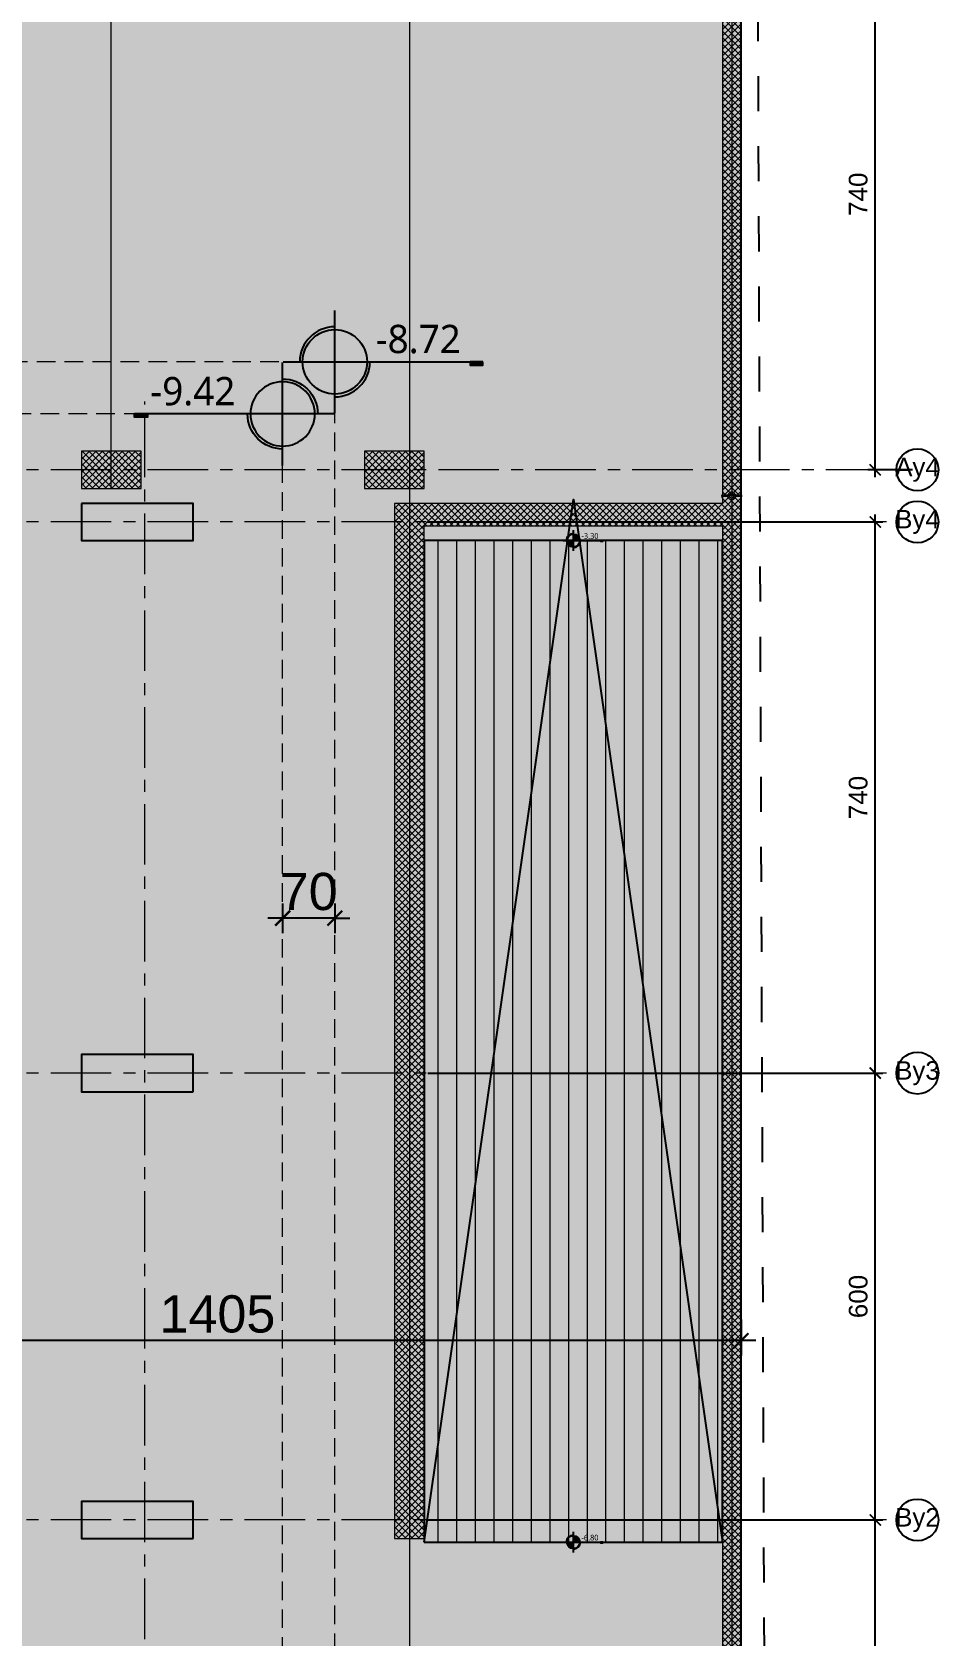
# Model space of a CAD drawing. Header units: centimetres. Extents: x 37128 to 49608, y -46114 to -40136.
# Drawn here: x 48391 to 49608, y -44610 to -42457 of the extents above; entities that cross this region are included whole.
import ezdxf
from ezdxf.enums import TextEntityAlignment as Align

# ---------------------------------------------------------------- set-up
doc = ezdxf.new("R2010")
doc.units = ezdxf.units.CM
doc.header["$LTSCALE"] = 50
doc.header["$MEASUREMENT"] = 0
for name, pattern in [('23486-A01$0${ Chain Double-Dash }', [0]), ('AXES', [2, 1.25, -0.25, 0.25, -0.25]), ('CACHE', [0.375, 0.25, -0.125]), ('CONTINU', [0]), ('DXK_LINE_DOT1', [1.8814, 0.9407, -0.9407])]:
    doc.linetypes.add(name, pattern=pattern)
doc.layers.get('0').update_dxf_attribs({"color": 8})
for name, color, linetype in [('AXES', 10, 'AXES'), ('BETON CACHE', 4, 'CACHE'), ('BETON COUPE', 3, 'CONTINU'), ('BETON TRAME', 254, 'Continuous'), ('BORD', 5, 'Continuous'), ('COTE 50ème @ 1', 1, 'Continuous'), ('TALUS', 2, 'Continuous')]:
    doc.layers.add(name, color=color, linetype=linetype)
doc.layers.add('BETON HACHURE', color=252, linetype='Continuous', lineweight=13)
doc.layers.add('JOINT JEKTO', color=150, linetype='AXES', lineweight=35)
doc.layers.add('FOND DE FOUILLE', color=7, linetype='Continuous', true_color=0xfff3e5)
doc.layers.add('TALUS TRAME 2', color=7, linetype='Continuous', true_color=0xecd8c6)
doc.layers.add('HORS GEL', color=7, linetype='CACHE', lineweight=5, true_color=0x00661a)
doc.layers.add('New_2D Drafting - General_Pen_No__4', color=252, linetype='Continuous', lineweight=13, true_color=0x696969)
doc.styles.add('FA_Trebuchet 2.2 mm (cursiva-b.a)', font='trebucit.ttf', dxfattribs={"height": 2.2})
doc.styles.add('FN_TEXT_1.50', font='arial.ttf', dxfattribs={"height": 10})
doc.styles.add('RS_TEXT_1.50', font='arial.ttf', dxfattribs={"height": 12.5})
doc.styles.add('RS_TXT_100', font='arial.ttf', dxfattribs={"height": 25})
doc.styles.add('SMA_TEXT_1.200', font='arial.ttf', dxfattribs={"height": 50})
doc.dimstyles.new('RS_100CM_LINEAIRE', dxfattribs={"dimscale": 10, "dimtxt": 25, "dimasz": 1.5, "dimexe": 1, "dimexo": 2.5, "dimgap": 1, "dimtad": 1, "dimdec": 1, "dimrnd": 0.5, "dimdsep": 46, "dimtxsty": 'RS_TXT_100', "dimblk1": 'ARCHTICK', "dimblk2": 'ARCHTICK', "dimsah": 1, "dimcen": 2.5, "dimdle": 1, "dimclrt": 4, "dimadec": 0, "dimazin": 2, "dimtfac": 1, "dimtdec": 1, "dimtix": 1, "dimtmove": 2, "dimatfit": 3, "dimfxl": 1, "dimtolj": 1, "dimtzin": 0, "dimarcsym": 0})
doc.dimstyles.new('SMA_1.200', dxfattribs={"dimscale": 20, "dimtxt": 50, "dimasz": 1, "dimexe": 1, "dimexo": 2, "dimgap": 0.5, "dimtad": 1, "dimdec": 1, "dimrnd": 0.5, "dimdsep": 46, "dimtxsty": 'SMA_TEXT_1.200', "dimblk": 'ARCHTICK', "dimcen": 10, "dimdle": 1, "dimadec": 0, "dimazin": 2, "dimtfac": 1, "dimtdec": 1, "dimtix": 1, "dimtmove": 2, "dimatfit": 3, "dimfxl": 1, "dimtolj": 1, "dimtzin": 0, "dimarcsym": 0})

# ---------------------------------------------------------------- blocks, each defined once
blk = doc.blocks.new('AXES_FN')
at = {"color": 0, "linetype": 'Continuous'}
blk.add_circle((0, 15), 15, dxfattribs=at)
at = {"color": 0, "style": 'FN_TEXT_1.50'}
blk.add_attdef('AXES', text='', height=12.5, dxfattribs=at).set_placement((-48.9, 20.6), align=Align.MIDDLE_CENTER)
blk = doc.blocks.new('_ArchTick')
at = {"color": 0, "linetype": 'ByBlock', "const_width": 0.15}
blk.add_lwpolyline([(-0.5, -0.5), (0.5, 0.5)], dxfattribs=at)
blk = doc.blocks.new('*D51')
at = {"layer": 'AXES', "color": 0, "linetype": 'Continuous', "lineweight": -2, "ltscale": 0.5, "transparency": 16777216}
for p, q in [((49572.3, -42304.7), (49512.4, -42304.7)), ((49522.4, -43054.7), (49522.4, -42294.7)), ((49572.3, -43044.7), (49512.4, -43044.7))]:
    blk.add_line(p, q, dxfattribs=at)
at = {"layer": 'Defpoints', "color": 0, "linetype": 'Continuous', "ltscale": 0.5, "transparency": 16777216}
for p in [(49522.4, -42304.7), (49597.3, -42304.7), (49597.3, -43044.7)]:
    blk.add_point(p, dxfattribs=at)
at = {"layer": 'AXES', "color": 0, "linetype": 'Continuous', "lineweight": -2, "ltscale": 0.5, "transparency": 16777216, "xscale": 15, "yscale": 15, "zscale": 15}
for p, rotation in [((49522.4, -42304.7), 90), ((49522.4, -43044.7), 270)]:
    blk.add_blockref('_ArchTick', p, dxfattribs=dict(at, rotation=rotation))
at = {"layer": 'AXES', "color": 4, "linetype": 'Continuous', "lineweight": 5, "ltscale": 0.5, "transparency": 16777216, "insert": (49499.6, -42674.7), "char_height": 25, "attachment_point": 5, "rotation": 90, "style": 'RS_TXT_100'}
blk.add_mtext('\\A1;740', dxfattribs=at)
blk = doc.blocks.new('*D57')
at = {"layer": 'AXES', "color": 0, "linetype": 'Continuous', "lineweight": -2, "ltscale": 0.5, "transparency": 16777216}
for p, q in [((49522.4, -45139.7), (49522.4, -44444.7)), ((48922.3, -44454.7), (49532.4, -44454.7)), ((48922.3, -45129.7), (49532.4, -45129.7))]:
    blk.add_line(p, q, dxfattribs=at)
at = {"layer": 'Defpoints', "color": 0, "linetype": 'Continuous', "ltscale": 0.5, "transparency": 16777216}
for p in [(48897.3, -44454.7), (49522.4, -44454.7), (48897.3, -45129.7)]:
    blk.add_point(p, dxfattribs=at)
at = {"layer": 'AXES', "color": 0, "linetype": 'Continuous', "lineweight": -2, "ltscale": 0.5, "transparency": 16777216, "xscale": 15, "yscale": 15, "zscale": 15}
for p, rotation in [((49522.4, -44454.7), 90), ((49522.4, -45129.7), 270)]:
    blk.add_blockref('_ArchTick', p, dxfattribs=dict(at, rotation=rotation))
at = {"layer": 'AXES', "color": 4, "linetype": 'Continuous', "lineweight": 5, "ltscale": 0.5, "transparency": 16777216, "insert": (49499.6, -44792.2), "char_height": 25, "attachment_point": 5, "rotation": 90, "style": 'RS_TXT_100'}
blk.add_mtext('\\A1;675', dxfattribs=at)
blk = doc.blocks.new('*D58')
at = {"layer": 'AXES', "color": 0, "linetype": 'Continuous', "lineweight": -2, "ltscale": 0.5, "transparency": 16777216}
for p, q in [((48922.3, -43854.7), (49532.4, -43854.7)), ((49522.4, -44464.7), (49522.4, -43844.7)), ((48922.3, -44454.7), (49532.4, -44454.7))]:
    blk.add_line(p, q, dxfattribs=at)
at = {"layer": 'Defpoints', "color": 0, "linetype": 'Continuous', "ltscale": 0.5, "transparency": 16777216}
for p in [(48897.3, -43854.7), (49522.4, -43854.7), (48897.3, -44454.7)]:
    blk.add_point(p, dxfattribs=at)
at = {"layer": 'AXES', "color": 0, "linetype": 'Continuous', "lineweight": -2, "ltscale": 0.5, "transparency": 16777216, "xscale": 15, "yscale": 15, "zscale": 15}
for p, rotation in [((49522.4, -43854.7), 90), ((49522.4, -44454.7), 270)]:
    blk.add_blockref('_ArchTick', p, dxfattribs=dict(at, rotation=rotation))
at = {"layer": 'AXES', "color": 4, "linetype": 'Continuous', "lineweight": 5, "ltscale": 0.5, "transparency": 16777216, "insert": (49499.6, -44154.7), "char_height": 25, "attachment_point": 5, "rotation": 90, "style": 'RS_TXT_100'}
blk.add_mtext('\\A1;600', dxfattribs=at)
blk = doc.blocks.new('*D59')
at = {"layer": 'AXES', "color": 0, "linetype": 'Continuous', "lineweight": -2, "ltscale": 0.5, "transparency": 16777216}
for p, q in [((49522.4, -43864.7), (49522.4, -43104.7)), ((48922.3, -43114.7), (49532.4, -43114.7)), ((48922.3, -43854.7), (49532.4, -43854.7))]:
    blk.add_line(p, q, dxfattribs=at)
at = {"layer": 'Defpoints', "color": 0, "linetype": 'Continuous', "ltscale": 0.5, "transparency": 16777216}
for p in [(48897.3, -43114.7), (49522.4, -43114.7), (48897.3, -43854.7)]:
    blk.add_point(p, dxfattribs=at)
at = {"layer": 'AXES', "color": 0, "linetype": 'Continuous', "lineweight": -2, "ltscale": 0.5, "transparency": 16777216, "xscale": 15, "yscale": 15, "zscale": 15}
for p, rotation in [((49522.4, -43114.7), 90), ((49522.4, -43854.7), 270)]:
    blk.add_blockref('_ArchTick', p, dxfattribs=dict(at, rotation=rotation))
at = {"layer": 'AXES', "color": 4, "linetype": 'Continuous', "lineweight": 5, "ltscale": 0.5, "transparency": 16777216, "insert": (49499.6, -43484.7), "char_height": 25, "attachment_point": 5, "rotation": 90, "style": 'RS_TXT_100'}
blk.add_mtext('\\A1;740', dxfattribs=at)
blk = doc.blocks.new('Cota de Nivel (planta)')
h = blk.add_hatch(color=256)
h.dxf.hatch_style = 1
h.paths.add_polyline_path([(2.5, 0, 0.4142136), (0, 2.5), (0, 0)])
h.paths.add_polyline_path([(-2.5, 0, 0.4142136), (0, -2.5), (0, 0)])
h = blk.add_hatch(color=256)
h.dxf.hatch_style = 1
h.paths.add_polyline_path([(10.5, 0), (10.5, -0.25), (11.5, -0.25), (11.5, 0)])
for p, q in [((0, -4), (0, 4)), ((-4, 0), (11.5, 0))]:
    blk.add_line(p, q)
blk.add_lwpolyline([(11.5, 0), (10.5, 0), (10.5, -0.25), (11.5, -0.25)], close=True)
blk.add_circle((0, 0), 2.5)
for start, end in [(90, 180), (270, 0)]:
    blk.add_arc((0, 0), 2.725, start, end)
at = {"style": 'FA_Trebuchet 2.2 mm (cursiva-b.a)', "flags": 8}
blk.add_attdef('NIVEL', text='', height=2.2, dxfattribs=at).set_placement((3.175, 1.775), align=Align.MIDDLE_LEFT)
blk = doc.blocks.new('*D85')
at = {"layer": 'Defpoints', "color": 0, "transparency": 16777216}
for p in [(47937.3, -44145.6), (49342.3, -44145.6), (47937.3, -44213.9)]:
    blk.add_point(p, dxfattribs=at)
at = {"layer": 'TALUS', "color": 0, "lineweight": -2, "transparency": 16777216}
for p, q in [((47937.3, -44185.6), (47937.3, -44233.9)), ((49342.3, -44185.6), (49342.3, -44233.9)), ((49362.3, -44213.9), (47917.3, -44213.9))]:
    blk.add_line(p, q, dxfattribs=at)
at = {"layer": 'TALUS', "color": 0, "lineweight": -2, "transparency": 16777216, "xscale": 20, "yscale": 20, "zscale": 20, "rotation": 180}
blk.add_blockref('_ArchTick', (47937.3, -44213.9), dxfattribs=at)
at = {"layer": 'TALUS', "color": 0, "lineweight": -2, "transparency": 16777216, "xscale": 20, "yscale": 20, "zscale": 20}
blk.add_blockref('_ArchTick', (49342.3, -44213.9), dxfattribs=at)
at = {"layer": 'TALUS', "color": 0, "transparency": 16777216, "insert": (48639.8, -44178.4), "char_height": 50, "attachment_point": 5, "style": 'SMA_TEXT_1.200'}
blk.add_mtext('\\A1;1405', dxfattribs=at)
blk = doc.blocks.new('*D110')
at = {"layer": 'Defpoints', "color": 0, "transparency": 16777216}
for p in [(48727.3, -43587.1), (48797.3, -43587.1), (48727.3, -43646.7)]:
    blk.add_point(p, dxfattribs=at)
at = {"layer": 'TALUS', "color": 0, "lineweight": -2, "transparency": 16777216}
for p, q in [((48727.3, -43627.1), (48727.3, -43666.7)), ((48797.3, -43627.1), (48797.3, -43666.7)), ((48727.3, -43646.7), (48707.3, -43646.7)), ((48797.3, -43646.7), (48727.3, -43646.7)), ((48797.3, -43646.7), (48817.3, -43646.7))]:
    blk.add_line(p, q, dxfattribs=at)
at = {"layer": 'TALUS', "color": 0, "lineweight": -2, "transparency": 16777216, "xscale": 20, "yscale": 20, "zscale": 20}
blk.add_blockref('_ArchTick', (48727.3, -43646.7), dxfattribs=at)
at = {"layer": 'TALUS', "color": 0, "lineweight": -2, "transparency": 16777216, "xscale": 20, "yscale": 20, "zscale": 20, "rotation": 180}
blk.add_blockref('_ArchTick', (48797.3, -43646.7), dxfattribs=at)
at = {"layer": 'TALUS', "color": 0, "transparency": 16777216, "insert": (48762.3, -43611.2), "char_height": 50, "attachment_point": 5, "style": 'SMA_TEXT_1.200'}
blk.add_mtext('\\A1;70', dxfattribs=at)

msp = doc.modelspace()

# ---------------------------------------------------------------- hatches: boundary and pattern name
at = {"layer": 'BETON HACHURE', "true_color": 0x636466, "transparency": 33554585}
h = msp.add_hatch(dxfattribs=at)
h.set_pattern_fill('ANSI37', color=251, scale=50, angle=270, style=0)
h.set_pattern_definition([(315, (-8838.8953, 28623.024), (4.4194174, 4.4194174), []), (45, (-8838.8953, 28623.024), (-4.4194174, 4.4194174), [])])
h.paths.add_polyline_path([(46657.32, -42879.59), (46682.32, -42879.59), (46682.32, -43204.59), (46657.32, -43204.59)], flags=0)
h.paths.add_polyline_path([(46657.32, -42879.59), (46682.32, -42879.59), (46682.32, -43204.59), (46657.32, -43204.59)], flags=0)
h.paths.add_polyline_path([(48837.31, -43019.73), (48837.32, -43069.73), (48917.32, -43069.73), (48917.31, -43019.73)], flags=0)
h.paths.add_polyline_path([(48457.31, -43019.73), (48457.31, -43069.73), (48537.31, -43069.73), (48537.31, -43019.73)], flags=0)
edge = h.paths.add_edge_path(flags=0)
edge.add_arc((48497.31, -41704.73), 40, 0, 360)
edge = h.paths.add_edge_path(flags=0)
edge.add_arc((48497.31, -41029.73), 40, 0, 360)
edge = h.paths.add_edge_path(flags=0)
edge.add_arc((48497.31, -42304.73), 40, 0, 360)
h.paths.add_polyline_path([(49342.32, -40559.59), (45153.47, -40559.59), (44764.18, -45296.29), (49342.32, -45745.88)])
edge = h.paths.add_edge_path(flags=0)
edge.add_arc((48497.31, -42304.73), 40, 0, 360)
h.paths.add_polyline_path([(47282.32, -40584.59), (47282.32, -41004.73), (47307.32, -41004.73), (47307.32, -40584.59), (48877.32, -40584.59), (48877.31, -41054.73), (48917.32, -41054.73), (48917.32, -40584.59), (49317.32, -40584.59), (49317.32, -42314.73), (48917.32, -42314.73), (48917.32, -41679.73), (48877.31, -41679.73), (48877.31, -42344.73), (49317.32, -42344.73), (49317.32, -43089.73), (48877.31, -43089.73), (48877.31, -44479.73), (48917.32, -44479.73), (48917.32, -43119.73), (49317.32, -43119.73), (49317.32, -45718.3), (48544.82, -45642.44), (48544.82, -45154.73), (48519.82, -45154.73), (48519.82, -45639.99), (47214.82, -45511.83), (47214.82, -45154.73), (47189.82, -45154.73), (47189.82, -45509.38), (46002.32, -45392.76), (46002.32, -45154.73), (45952.32, -45154.73), (45952.32, -45387.85), (44791.12, -45273.82), (44862.46, -44405.73), (45172.32, -44405.73), (45172.32, -44355.73), (44866.57, -44355.73), (44966.51, -43139.73), (45172.32, -43139.73), (45172.32, -43089.73), (44970.62, -43089.73), (44972.46, -43069.73), (45172.32, -43069.73), (45172.32, -43019.73), (44976.37, -43019.73), (45033.08, -42329.73), (45172.32, -42329.73), (45172.32, -42279.73), (45037.19, -42279.73), (45082.39, -41729.73), (45172.32, -41729.73), (45172.32, -41679.73), (45086.5, -41679.73), (45176.5, -40584.59), (45954.82, -40584.59), (45954.82, -41004.73), (45979.82, -41004.73), (45979.82, -40584.59)], flags=16)
h.paths.add_polyline_path([(48457.31, -42264.73), (48457.31, -42344.73), (48537.31, -42344.73), (48537.31, -42264.73)], flags=0)
at = {"layer": 'BETON TRAME', "true_color": 0x636466, "transparency": 33554559}
h = msp.add_hatch(color=251, dxfattribs=at)
h.dxf.hatch_style = 1
h.paths.add_polyline_path([(47737.32, -43829.73), (47772.32, -43829.73), (47772.32, -44479.73), (47737.32, -44479.73), (47737.32, -44304.73), (47277.32, -44304.73), (47277.32, -44479.73), (47242.32, -44479.73), (47242.32, -43829.73), (47277.32, -43829.73), (47277.32, -44264.73), (47487.32, -44264.73), (47487.32, -43934.73), (47527.32, -43934.73), (47527.32, -44264.73), (47737.32, -44264.73)])
h.paths.add_polyline_path([(48607.32, -45154.73), (48607.32, -45104.73), (48457.32, -45104.73), (48457.32, -45154.73)])
h.paths.add_polyline_path([(47887.32, -45154.73), (47887.32, -45104.73), (47737.32, -45104.73), (47737.32, -45154.73)])
h.paths.add_polyline_path([(47277.32, -45154.73), (47277.32, -45104.73), (47127.32, -45104.73), (47127.32, -45154.73)])
h.paths.add_polyline_path([(46557.32, -45154.73), (46557.32, -45104.73), (46407.32, -45104.73), (46407.32, -45154.73)])
h.paths.add_polyline_path([(46557.32, -44479.73), (46557.32, -44429.73), (46407.32, -44429.73), (46407.32, -44479.73)])
h.paths.add_polyline_path([(48607.32, -44479.73), (48607.32, -44429.73), (48457.32, -44429.73), (48457.32, -44479.73)])
h.paths.add_polyline_path([(48607.32, -43879.73), (48607.32, -43829.73), (48457.32, -43829.73), (48457.32, -43879.73)])
h.paths.add_polyline_path([(46557.32, -43879.73), (46557.32, -43829.73), (46407.32, -43829.73), (46407.32, -43879.73)])
h.paths.add_polyline_path([(46557.32, -43139.73), (46557.32, -43089.73), (46407.32, -43089.73), (46407.32, -43139.73)])
h.paths.add_polyline_path([(48457.32, -43089.73), (48457.32, -43139.73), (48607.32, -43139.73), (48607.32, -43089.73)])
h.paths.add_polyline_path([(47792.32, -43139.73), (47792.32, -43089.73), (47667.32, -43089.73), (47667.32, -43139.73)])
h.paths.add_polyline_path([(47347.32, -43139.73), (47347.32, -43089.73), (47222.32, -43089.73), (47222.32, -43139.73)])
h.paths.add_polyline_path([(47372.32, -43089.73), (47347.32, -43089.73), (47347.32, -43594.73), (47372.32, -43594.73)])
h.paths.add_polyline_path([(47667.32, -43089.73), (47642.32, -43089.73), (47642.32, -43594.73), (47667.32, -43594.73)])
at = {"layer": 'FOND DE FOUILLE', "true_color": 0xfff4eb, "transparency": 33554508}
h = msp.add_hatch(color=7, dxfattribs=at)
h.dxf.hatch_style = 1
h.paths.add_polyline_path([(45132.07, -40819.97), (45153.47, -40559.59), (49342.32, -40559.59), (49342.32, -45745.88), (44764.18, -45296.29), (44931.56, -43259.73), (45735.32, -43259.73), (45735.32, -43691.73), (46217.32, -43691.73), (46217.32, -45344.73), (48797.32, -45344.73), (48797.32, -42899.73), (47562.32, -42899.73), (47562.32, -40814.73)])
at = {"layer": 'New_2D Drafting - General_Pen_No__4', "linetype": 'Continuous', "lineweight": 0, "true_color": 0x636466, "transparency": 33554546}
h = msp.add_hatch(dxfattribs=at)
h.set_pattern_fill('ANSI31', color=251, scale=200, angle=45, style=0)
h.set_pattern_definition([(90, (-8838.895, 28623.024), (-25, 0), [])])
h.paths.add_polyline_path([(48917.32, -44484.59), (49317.32, -44484.59), (49317.32, -43139.73), (48917.32, -43139.73)])
at = {"layer": 'TALUS TRAME 2', "transparency": 33554559}
h = msp.add_hatch(color=256, dxfattribs=at)
h.dxf.hatch_style = 1
h.paths.add_polyline_path([(47857.32, -43854.73), (47857.32, -44424.73), (47157.32, -44424.73), (47157.32, -43854.73)])
h.paths.add_polyline_path([(45897.32, -43034.73), (46512.32, -43034.73), (46512.32, -43529.73), (45897.32, -43529.73)])
h.paths.add_polyline_path([(46622.32, -41774.73), (46622.32, -42264.73), (45922.32, -42264.73), (45922.32, -41774.73)])
h.paths.add_polyline_path([(46217.32, -45344.73), (48797.32, -45344.73), (48797.32, -42899.73), (47562.32, -42899.73), (47562.32, -40814.73), (45132.5, -40814.73), (44931.56, -43259.73), (45735.32, -43259.73), (45735.32, -43691.73), (46217.32, -43691.73)])

# ---------------------------------------------------------------- linework, layer by layer
at = {"layer": 'AXES', "lineweight": 5, "ltscale": 1.3}
for p, q in [((48542.32, -46044.73), (48542.32, -42953.14)), ((49537.44, -43044.73), (44517.32, -43044.73)), ((49537.44, -43114.73), (44517.32, -43114.73)), ((49537.44, -43854.73), (44517.32, -43854.73)), ((49537.44, -44454.73), (44517.32, -44454.73))]:
    msp.add_line(p, q, dxfattribs=at)
at = {"layer": 'BETON CACHE', "color": 242, "linetype": 'DXK_LINE_DOT1', "true_color": 0xcd2027}
msp.add_lwpolyline([(49377.94, -45879.83), (48064.71, -45840.08), (44717.45, -45434.29), (45118.55, -40553.63), (48767.83, -40440.1), (49357.23, -40446.68)], close=True, dxfattribs=at)
at = {"layer": 'BETON CACHE', "color": 251, "lineweight": 5, "ltscale": 2, "true_color": 0x636466}
for points in [[(46217.32, -43609.73), (46217.32, -45344.73), (48797.32, -45344.73), (48797.32, -42899.73), (47562.32, -42899.73), (47562.32, -40814.73), (45132.5, -40814.73), (44931.56, -43259.73), (45817.32, -43259.73)], [(46287.32, -43609.73), (46287.32, -45274.73), (48727.32, -45274.73), (48727.32, -42969.73), (47492.32, -42969.73), (47492.32, -40884.73), (45126.75, -40884.73), (44937.31, -43189.73), (45817.32, -43189.73)]]:
    msp.add_lwpolyline(points, dxfattribs=at)
at = {"layer": 'BETON COUPE', "color": 251, "lineweight": 5, "true_color": 0x636466}
for points in [[(49342.32, -40559.59), (45153.47, -40559.59), (44764.18, -45296.29), (49342.32, -45745.88)], [(48457.31, -43019.73), (48457.31, -43069.73), (48537.31, -43069.73), (48537.31, -43019.73)], [(48837.32, -43019.73), (48837.32, -43069.73), (48917.32, -43069.73), (48917.32, -43019.73)]]:
    msp.add_lwpolyline(points, close=True, dxfattribs=at)
msp.add_lwpolyline([(49317.32, -42344.73), (49317.32, -43089.73), (48877.31, -43089.73), (48877.31, -44479.73), (48917.32, -44479.73), (48917.32, -43119.73), (49317.32, -43119.73), (49317.32, -45718.3), (48544.82, -45642.44), (48544.82, -45154.73), (48519.82, -45154.73), (48519.82, -45639.99), (47214.82, -45511.83), (47214.82, -45154.73), (47189.82, -45154.73), (47189.82, -45509.38), (46002.32, -45392.76)], dxfattribs=at)
at = {"layer": 'BETON COUPE', "color": 251, "true_color": 0x636466}
for points in [[(48457.32, -43089.73), (48457.32, -43139.73), (48607.32, -43139.73), (48607.32, -43089.73)], [(48607.32, -43879.73), (48607.32, -43829.73), (48457.32, -43829.73), (48457.32, -43879.73)], [(48607.32, -44479.73), (48607.32, -44429.73), (48457.32, -44429.73), (48457.32, -44479.73)]]:
    msp.add_lwpolyline(points, close=True, dxfattribs=at)
msp.add_lwpolyline([(48917.32, -44484.59), (49117.32, -43084.52), (49317.32, -44484.59)], dxfattribs=at)
at = {"layer": 'BORD', "color": 251, "true_color": 0x636466}
for points in [[(49342.32, -45745.88), (49342.32, -40559.59), (45153.47, -40559.59), (44764.18, -45296.29)], [(48917.32, -44484.59), (49317.32, -44484.59), (49317.32, -43139.73), (48917.32, -43139.73)]]:
    msp.add_lwpolyline(points, close=True, dxfattribs=at)
msp.add_lwpolyline([(49316.8, -43078.72), (49342.32, -43078.72)], dxfattribs=at)
at = {"layer": 'HORS GEL', "linetype": '23486-A01$0${ Chain Double-Dash }', "ltscale": 1.2}
for p, q in [((48497.31, -43069.73), (48497.31, -40314.73)), ((48897.31, -40314.73), (48897.31, -46044.73)), ((49329.82, -40314.73), (49329.82, -46044.73))]:
    msp.add_line(p, q, dxfattribs=at)
at = {"layer": 'JOINT JEKTO', "color": 251, "lineweight": 5, "ltscale": 0.5, "true_color": 0x636466}
for p, q in [((49317.32, -43076.72), (49316.99, -43078.21)), ((49317.32, -43082.72), (49316.99, -43081.24)), ((49323.49, -43078.72), (49317.32, -43078.72)), ((49342.32, -43079.72), (49317.32, -43079.72)), ((49323.49, -43080.72), (49317.32, -43080.72)), ((49342.32, -43078.72), (49336.14, -43078.72)), ((49342.32, -43080.72), (49336.14, -43080.72)), ((49342.32, -43076.72), (49342.65, -43078.21)), ((49342.32, -43082.72), (49342.65, -43081.24))]:
    msp.add_line(p, q, dxfattribs=at)
msp.add_circle((49329.82, -43079.72), 3, dxfattribs=at)
for centre, radius, start, end in [((49317.32, -43079.72), 1, 139.56546, 220.43454), ((49315.03, -43077.78), 2, 319.56546, 347.45747), ((49315.03, -43081.67), 2, 12.54253, 40.43454), ((49323.49, -43076.72), 2, 270, 334.62307), ((49323.49, -43082.72), 2, 25.37693, 90), ((49329.82, -43079.72), 5, 25.37693, 154.62307), ((49329.82, -43079.72), 5, 205.37693, 334.62307), ((49336.14, -43076.72), 2, 205.37693, 270), ((49336.14, -43082.72), 2, 90, 154.62307), ((49344.6, -43077.78), 2, 192.54253, 220.43454), ((49344.6, -43081.67), 2, 139.56546, 167.45747), ((49342.32, -43079.72), 1, 319.56546, 40.43454)]:
    msp.add_arc(centre, radius, start, end, dxfattribs=at)

# ---------------------------------------------------------------- block references
at = {"layer": 'AXES', "color": 251, "linetype": 'ByBlock', "true_color": 0x636466}
ref = msp.add_blockref('AXES_FN', (49550.9, -43044.73), dxfattribs=dict(at, xscale=1.875, yscale=1.875, zscale=1.875, rotation=270))
ref.add_attrib('AXES', 'Ay4', dxfattribs={"layer": '0', "color": 0, "height": 24.75, "style": 'RS_TEXT_1.50'}).set_placement((49579.02, -43044.73), align=Align.MIDDLE)
ref = msp.add_blockref('AXES_FN', (49550.9, -43114.73), dxfattribs=dict(at, xscale=1.875, yscale=1.875, zscale=1.875, rotation=270))
ref.add_attrib('AXES', 'By4', dxfattribs={"layer": '0', "color": 0, "height": 24.75, "style": 'RS_TEXT_1.50'}).set_placement((49579.02, -43114.73), align=Align.MIDDLE)
ref = msp.add_blockref('AXES_FN', (49550.9, -43854.73), dxfattribs=dict(at, xscale=1.875, yscale=1.875, zscale=1.875, rotation=270))
ref.add_attrib('AXES', 'By3', dxfattribs={"layer": '0', "color": 0, "height": 24.75, "style": 'RS_TEXT_1.50'}).set_placement((49579.02, -43854.73), align=Align.MIDDLE)
ref = msp.add_blockref('AXES_FN', (49550.9, -44454.73), dxfattribs=dict(at, xscale=1.875, yscale=1.875, zscale=1.875, rotation=270))
ref.add_attrib('AXES', 'By2', dxfattribs={"layer": '0', "color": 0, "height": 24.75, "style": 'RS_TEXT_1.50'}).set_placement((49579.02, -44454.73), align=Align.MIDDLE)
at = {"layer": 'COTE 50ème @ 1'}
ref = msp.add_blockref('Cota de Nivel (planta)', (48797.32, -42899.73), dxfattribs=dict(at, xscale=17.28, yscale=17.28, zscale=17.28))
ref.add_attrib('NIVEL', '-8.72', dxfattribs={"layer": '0', "color": 240, "height": 38.016, "style": 'FA_Trebuchet 2.2 mm (cursiva-b.a)'}).set_placement((48852.18, -42869.06), align=Align.MIDDLE_LEFT)
ref = msp.add_blockref('Cota de Nivel (planta)', (48727.32, -42969.73), dxfattribs=dict(at, xscale=-17.28, yscale=17.28, zscale=17.28))
ref.add_attrib('NIVEL', '-9.42', dxfattribs={"layer": '0', "color": 240, "height": 38.016, "style": 'FA_Trebuchet 2.2 mm (cursiva-b.a)'}).set_placement((48549.75, -42939.06), align=Align.MIDDLE_LEFT)
ref = msp.add_blockref('Cota de Nivel (planta)', (49117.32, -43139.73), dxfattribs=dict(at, xscale=3.456, yscale=3.456, zscale=3.456))
ref.add_attrib('NIVEL', '-3.30', dxfattribs={"layer": '0', "color": 240, "height": 7.603, "style": 'FA_Trebuchet 2.2 mm (cursiva-b.a)'}).set_placement((49128.29, -43133.6), align=Align.MIDDLE_LEFT)
ref = msp.add_blockref('Cota de Nivel (planta)', (49117.32, -44484.59), dxfattribs=dict(at, xscale=3.456, yscale=3.456, zscale=3.456))
ref.add_attrib('NIVEL', '-6.80', dxfattribs={"layer": '0', "color": 240, "height": 7.603, "style": 'FA_Trebuchet 2.2 mm (cursiva-b.a)'}).set_placement((49128.29, -44478.45), align=Align.MIDDLE_LEFT)

# ---------------------------------------------------------------- dimensions: what is measured, and where the dimension line sits
at = {"layer": 'AXES', "color": 251, "linetype": 'Continuous', "lineweight": 5, "ltscale": 0.5, "true_color": 0x636466}
for base, p1, p2, picture, middle in [((49522.38, -42304.73), (49597.32, -43044.73), (49597.32, -42304.73), '*D51', (49499.62, -42674.73)), ((49522.38, -43114.73), (48897.32, -43854.73), (48897.32, -43114.73), '*D59', (49499.62, -43484.73)), ((49522.38, -43854.73), (48897.32, -44454.73), (48897.32, -43854.73), '*D58', (49499.62, -44154.73)), ((49522.38, -44454.73), (48897.32, -45129.73), (48897.32, -44454.73), '*D57', (49499.62, -44792.23))]:
    dim = msp.add_linear_dim(base=base, p1=p1, p2=p2, angle=270, dimstyle='RS_100CM_LINEAIRE', dxfattribs=at)
    dim.commit()
    dim.dimension.update_dxf_attribs({"geometry": picture, "text_midpoint": middle})
at = {"layer": 'TALUS'}
for base, p1, p2, picture, middle in [((48727.32, -43646.73), (48797.32, -43587.07), (48727.32, -43587.07), '*D110', (48762.32, -43611.2)), ((47937.32, -44213.9), (49342.32, -44145.61), (47937.32, -44145.61), '*D85', (48639.82, -44178.37))]:
    dim = msp.add_linear_dim(base=base, p1=p1, p2=p2, dimstyle='SMA_1.200', dxfattribs=at)
    dim.commit()
    dim.dimension.update_dxf_attribs({"geometry": picture, "text_midpoint": middle})

doc.saveas('drawing.dxf')
